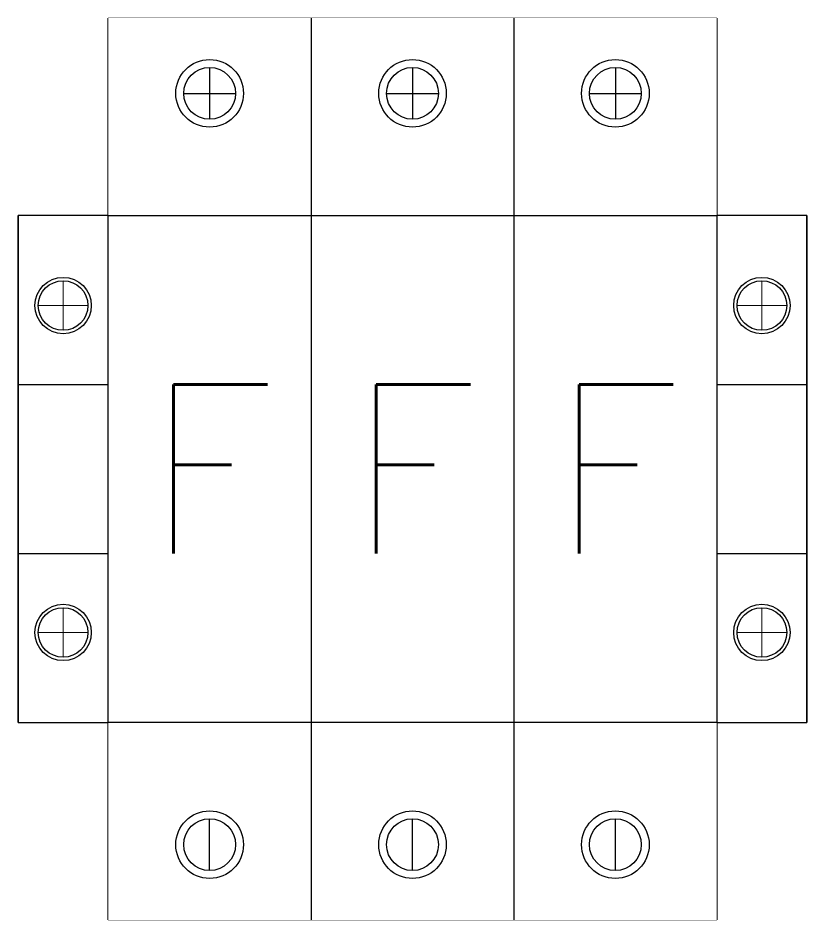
# Model space of a CAD drawing. Header units: millimetres. Extents: x 11116 to 13202, y 85802 to 88728.
# Drawn here: x 12322.1 to 12392.1, y 87159.7 to 87239.7 of the extents above; entities that cross this region are included whole.
import ezdxf

# ---------------------------------------------------------------- set-up
doc = ezdxf.new("R2010")
doc.units = ezdxf.units.MM
doc.set_wipeout_variables(frame=1)
doc.layers.add('hw_Continuous', color=3, linetype='Continuous', lineweight=13)

# ---------------------------------------------------------------- blocks, each defined once
blk = doc.blocks.new('*U3')
at = {"layer": 'hw_Continuous', "lineweight": 0}
blk.add_lwpolyline([(0, 80), (54, 80), (54, 62.5), (62, 62.5), (62, 17.5), (54, 17.5), (54, 0), (0, 0), (0, 17.5), (-8, 17.5), (-8, 62.5), (0, 62.5)], close=True, dxfattribs=at)
blk.add_wipeout([(0, 80), (54, 80), (54, 62.5), (62, 62.5), (62, 17.5), (54, 17.5), (54, 0), (0, 0), (0, 17.5), (-8, 17.5), (-8, 62.5), (0, 62.5)])
for p, q in [((18, 80), (18, 0)), ((36, 80), (36, 0)), ((9, 75.621), (9, 71.021)), ((27, 75.621), (27, 71.021)), ((45, 75.621), (45, 71.021)), ((6.7, 73.321), (11.3, 73.321)), ((24.7, 73.321), (29.3, 73.321)), ((42.7, 73.321), (47.3, 73.321)), ((0, 62.5), (18, 62.5)), ((18, 62.5), (36, 62.5)), ((36, 62.5), (54, 62.5)), ((18, 17.5), (0, 17.5)), ((36, 17.5), (18, 17.5)), ((54, 17.5), (36, 17.5)), ((9, 4.379), (9, 8.979)), ((27, 4.379), (27, 8.979)), ((45, 4.379), (45, 8.979))]:
    blk.add_line(p, q, dxfattribs=at)
at = {"layer": 'hw_Continuous', "color": 4, "linetype": 'Continuous'}
for p, q in [((-8, 47.5), (0, 47.5)), ((54, 47.5), (62, 47.5)), ((-8, 32.5), (0, 32.5)), ((54, 32.5), (62, 32.5))]:
    blk.add_line(p, q, dxfattribs=at)
for points in [[(-8, 17.5), (0, 17.5), (0, 62.5), (-8, 62.5)], [(54, 17.5), (62, 17.5), (62, 62.5), (54, 62.5)]]:
    blk.add_lwpolyline(points, close=True, dxfattribs=at)
at = {"layer": 'hw_Continuous', "color": 4, "linetype": 'Continuous', "const_width": 0.1}
for points in [[(-4, 56.7), (-4, 52.3)], [(58, 56.7), (58, 52.3)], [(-1.8, 54.5), (-6.2, 54.5)], [(60.2, 54.5), (55.8, 54.5)], [(-4, 27.7), (-4, 23.3)], [(58, 27.7), (58, 23.3)], [(-1.8, 25.5), (-6.2, 25.5)], [(60.2, 25.5), (55.8, 25.5)]]:
    blk.add_lwpolyline(points, dxfattribs=at)
at = {"layer": 'hw_Continuous', "lineweight": 0}
for centre, radius in [((9, 73.321), 3), ((27, 73.321), 3), ((45, 73.321), 3), ((9, 73.321), 2.3), ((27, 73.321), 2.3), ((45, 73.321), 2.3), ((9, 6.679), 3), ((27, 6.679), 3), ((45, 6.679), 3), ((9, 6.679), 2.3), ((27, 6.679), 2.3), ((45, 6.679), 2.3)]:
    blk.add_circle(centre, radius, dxfattribs=at)
at = {"layer": 'hw_Continuous', "color": 4, "linetype": 'Continuous'}
for centre, radius in [((-4, 54.5), 2.5), ((58, 54.5), 2.5), ((-4, 54.5), 2.2), ((58, 54.5), 2.2), ((-4, 25.5), 2.5), ((58, 25.5), 2.5), ((-4, 25.5), 2.2), ((58, 25.5), 2.2)]:
    blk.add_circle(centre, radius, dxfattribs=at)
at = {"layer": 'hw_Continuous', "color": 7, "lineweight": 13, "ltscale": 10, "char_height": 15, "width": 18, "attachment_point": 5}
for insert in [(9, 40), (27, 40), (45, 40)]:
    blk.add_mtext('{\\Fsimplex|c0;F}', dxfattribs=dict(at, insert=insert))

msp = doc.modelspace()

# ---------------------------------------------------------------- block references
at = {"ltscale": 5}
msp.add_blockref('*U3', (12330.111, 87159.681), dxfattribs=at)

doc.saveas('drawing.dxf')
